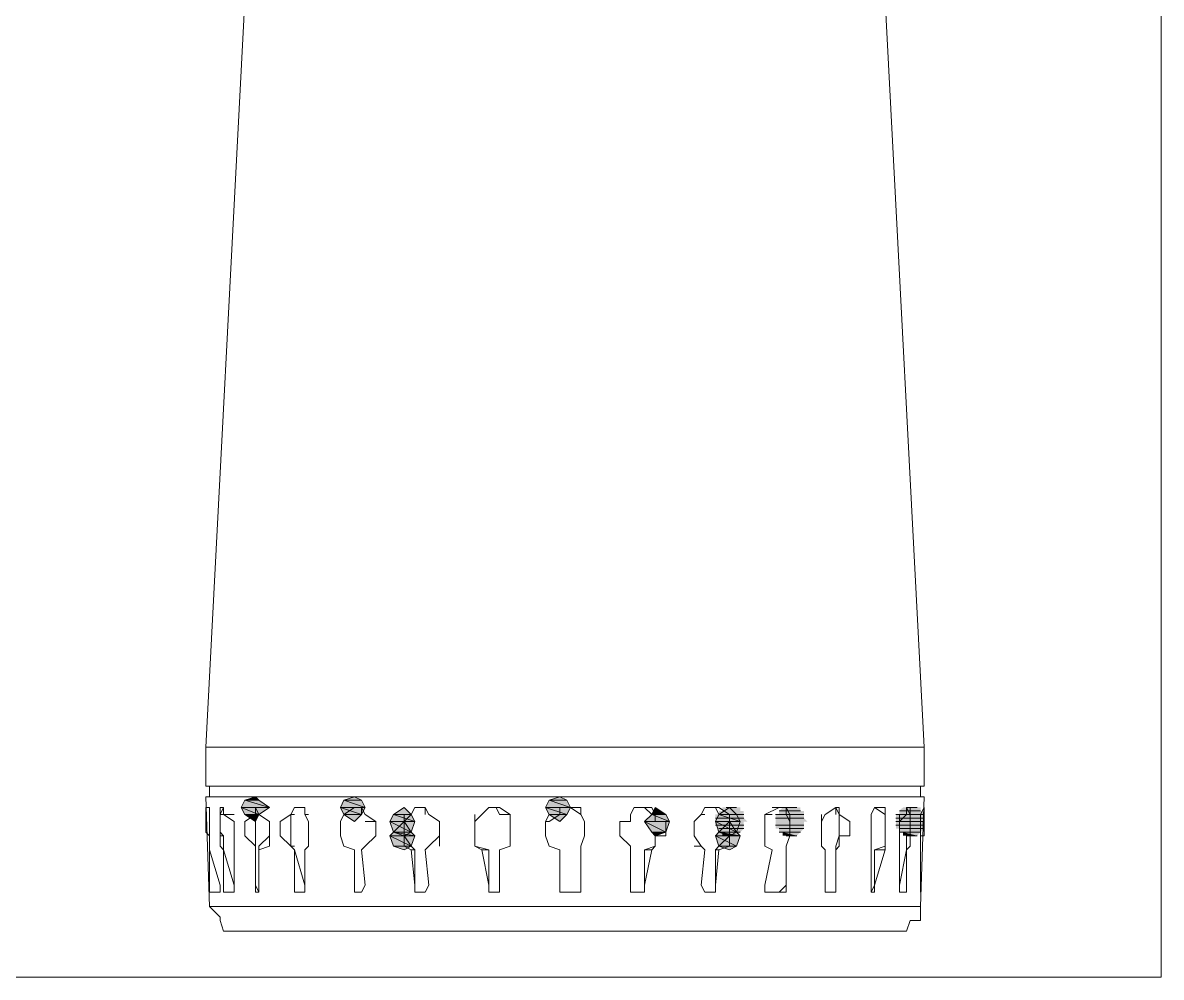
# Model space of a CAD drawing. Header units: millimetres. Extents: x -10178924 to 11692288, y -947381 to 58396.
# Drawn here: x -75453.2 to -75008.2, y -12306.5 to -11933.5 of the extents above; entities that cross this region are included whole.
import ezdxf

# ---------------------------------------------------------------- set-up
doc = ezdxf.new("R2010")
doc.units = ezdxf.units.MM
doc.layers.add('PDF _0', color=7, linetype='Continuous', lineweight=9)

msp = doc.modelspace()

# ---------------------------------------------------------------- linework, layer by layer
at = {"layer": 'PDF _0', "lineweight": 0}
for points in [[(-75857.41, -11523.72), (-75008.21, -11523.72), (-75008.21, -12306.52), (-75857.41, -12306.52)], [(-75381.63, -12231.84), (-75381.63, -12216.63), (-75376.1, -12216.63), (-75370.57, -12216.63), (-75362.27, -12216.63), (-75352.59, -12216.63), (-75341.53, -12216.63), (-75327.69, -12216.63), (-75309.72, -12216.63), (-75295.88, -12216.63), (-75276.52, -12216.63), (-75261.31, -12216.63), (-75240.56, -12216.63), (-75221.2, -12216.63), (-75201.84, -12216.63), (-75186.62, -12216.63), (-75168.64, -12216.63), (-75154.81, -12216.63), (-75140.98, -12216.63), (-75129.92, -12216.63), (-75116.09, -12216.63), (-75110.56, -12216.63), (-75102.26, -12216.63), (-75100.87, -12216.63), (-75100.87, -12231.84)], [(-75366.42, -12237.37), (-75356.74, -12240.14), (-75367.8, -12240.14)], [(-75362.27, -12235.99), (-75360.89, -12237.37), (-75366.42, -12237.37)], [(-75360.89, -12237.37), (-75366.42, -12237.37), (-75356.74, -12240.14)], [(-75327.69, -12237.37), (-75319.4, -12240.14), (-75329.08, -12240.14)], [(-75323.55, -12235.99), (-75320.78, -12237.37), (-75327.69, -12237.37)], [(-75320.78, -12237.37), (-75327.69, -12237.37), (-75319.4, -12240.14)], [(-75247.48, -12237.37), (-75239.18, -12240.14), (-75248.86, -12240.14)], [(-75243.33, -12235.99), (-75240.56, -12237.37), (-75247.48, -12237.37)], [(-75240.56, -12237.37), (-75247.48, -12237.37), (-75239.18, -12240.14)], [(-75381.63, -12242.9), (-75381.63, -12245.67), (-75381.63, -12249.82), (-75380.25, -12251.2), (-75380.25, -12249.82), (-75380.25, -12245.67), (-75380.25, -12249.82), (-75380.25, -12251.2), (-75380.25, -12255.35), (-75380.25, -12256.73), (-75380.25, -12255.35), (-75380.25, -12251.2), (-75380.25, -12245.67), (-75380.25, -12242.9), (-75380.25, -12240.14), (-75381.63, -12240.14)], [(-75367.8, -12240.14), (-75366.42, -12242.9), (-75360.89, -12242.9)], [(-75367.8, -12240.14), (-75356.74, -12240.14), (-75360.89, -12242.9)], [(-75329.08, -12240.14), (-75327.69, -12242.9), (-75320.78, -12242.9)], [(-75329.08, -12240.14), (-75319.4, -12240.14), (-75320.78, -12242.9)], [(-75304.18, -12240.14), (-75301.42, -12242.9), (-75308.33, -12242.9)], [(-75248.86, -12240.14), (-75247.48, -12242.9), (-75240.56, -12242.9)], [(-75248.86, -12240.14), (-75239.18, -12240.14), (-75240.56, -12242.9)], [(-75205.99, -12240.14), (-75201.84, -12242.9), (-75207.37, -12242.9)], [(-75176.94, -12240.14), (-75174.18, -12242.9), (-75181.09, -12242.9)], [(-75153.43, -12242.9), (-75154.81, -12240.14), (-75154.81, -12242.9), (-75153.43, -12245.67)], [(-75100.87, -12251.2), (-75102.26, -12251.2), (-75102.26, -12255.35), (-75102.26, -12256.73), (-75102.26, -12270.57), (-75102.26, -12273.33), (-75102.26, -12270.57), (-75102.26, -12256.73), (-75102.26, -12255.35), (-75102.26, -12251.2), (-75102.26, -12245.67), (-75102.26, -12249.82), (-75102.26, -12251.2), (-75102.26, -12249.82), (-75102.26, -12245.67), (-75102.26, -12242.9), (-75100.87, -12240.14), (-75100.87, -12242.9), (-75100.87, -12245.67)], [(-75376.1, -12245.67), (-75376.1, -12242.9), (-75376.1, -12245.67), (-75376.1, -12249.82)], [(-75366.42, -12242.9), (-75360.89, -12242.9), (-75362.27, -12245.67)], [(-75362.27, -12245.67), (-75362.27, -12249.82), (-75362.27, -12251.2), (-75362.27, -12255.35), (-75366.42, -12251.2), (-75366.42, -12249.82), (-75366.42, -12245.67), (-75362.27, -12242.9)], [(-75348.44, -12245.67), (-75348.44, -12249.82), (-75348.44, -12251.2), (-75348.44, -12255.35), (-75352.59, -12251.2), (-75352.59, -12249.82), (-75352.59, -12245.67), (-75348.44, -12242.9)], [(-75329.08, -12249.82), (-75329.08, -12251.2), (-75327.69, -12255.35), (-75329.08, -12251.2), (-75329.08, -12249.82), (-75329.08, -12245.67)], [(-75327.69, -12242.9), (-75320.78, -12242.9), (-75323.55, -12245.67)], [(-75308.33, -12242.9), (-75300.03, -12245.67), (-75309.72, -12245.67)], [(-75309.72, -12245.67), (-75308.33, -12249.82), (-75301.42, -12249.82)], [(-75309.72, -12245.67), (-75300.03, -12245.67), (-75301.42, -12249.82)], [(-75301.42, -12242.9), (-75308.33, -12242.9), (-75300.03, -12245.67)], [(-75304.18, -12245.67), (-75301.42, -12249.82), (-75308.33, -12249.82)], [(-75304.18, -12249.82), (-75304.18, -12251.2), (-75304.18, -12249.82), (-75304.18, -12245.67)], [(-75276.52, -12249.82), (-75276.52, -12251.2), (-75276.52, -12255.35), (-75276.52, -12251.2), (-75276.52, -12249.82), (-75276.52, -12245.67)], [(-75247.48, -12242.9), (-75240.56, -12242.9), (-75243.33, -12245.67)], [(-75207.37, -12242.9), (-75200.45, -12245.67), (-75210.14, -12245.67)], [(-75210.14, -12245.67), (-75207.37, -12249.82), (-75201.84, -12249.82)], [(-75210.14, -12245.67), (-75200.45, -12245.67), (-75201.84, -12249.82)], [(-75201.84, -12242.9), (-75207.37, -12242.9), (-75200.45, -12245.67)], [(-75181.09, -12242.9), (-75172.79, -12245.67), (-75182.47, -12245.67)], [(-75182.47, -12245.67), (-75181.09, -12249.82), (-75174.18, -12249.82)], [(-75182.47, -12245.67), (-75172.79, -12245.67), (-75174.18, -12249.82)], [(-75174.18, -12242.9), (-75181.09, -12242.9), (-75172.79, -12245.67)], [(-75176.94, -12245.67), (-75174.18, -12249.82), (-75181.09, -12249.82)], [(-75147.9, -12242.9), (-75158.96, -12242.9), (-75147.9, -12242.9)], [(-75154.81, -12256.73), (-75154.81, -12255.35), (-75153.43, -12251.2), (-75153.43, -12245.67), (-75153.43, -12251.2), (-75154.81, -12255.35)], [(-75135.45, -12256.73), (-75134.07, -12255.35), (-75134.07, -12251.2), (-75134.07, -12245.67), (-75134.07, -12242.9), (-75129.92, -12245.67), (-75129.92, -12251.2), (-75134.07, -12251.2), (-75135.45, -12255.35)], [(-75100.87, -12242.9), (-75111.94, -12242.9), (-75100.87, -12242.9)], [(-75107.79, -12256.73), (-75106.41, -12255.35), (-75106.41, -12251.2), (-75106.41, -12245.67), (-75106.41, -12251.2), (-75107.79, -12251.2), (-75107.79, -12255.35)], [(-75308.33, -12249.82), (-75300.03, -12251.2), (-75309.72, -12251.2)], [(-75309.72, -12251.2), (-75308.33, -12255.35), (-75301.42, -12255.35)], [(-75309.72, -12251.2), (-75300.03, -12251.2), (-75301.42, -12255.35)], [(-75308.33, -12249.82), (-75301.42, -12249.82), (-75304.18, -12251.2)], [(-75301.42, -12249.82), (-75308.33, -12249.82), (-75300.03, -12251.2)], [(-75207.37, -12249.82), (-75201.84, -12249.82), (-75205.99, -12251.2)], [(-75181.09, -12249.82), (-75172.79, -12251.2), (-75182.47, -12251.2)], [(-75182.47, -12251.2), (-75181.09, -12255.35), (-75174.18, -12255.35)], [(-75182.47, -12251.2), (-75172.79, -12251.2), (-75174.18, -12255.35)], [(-75174.18, -12249.82), (-75181.09, -12249.82), (-75172.79, -12251.2)], [(-75181.09, -12249.82), (-75174.18, -12249.82), (-75176.94, -12251.2)], [(-75172.79, -12249.82), (-75179.71, -12249.82), (-75172.79, -12249.82)], [(-75174.18, -12251.2), (-75178.32, -12251.2), (-75174.18, -12251.2)], [(-75147.9, -12248.44), (-75157.58, -12248.44), (-75147.9, -12248.44)], [(-75150.66, -12251.2), (-75154.81, -12251.2), (-75150.66, -12251.2)], [(-75100.87, -12248.44), (-75110.56, -12248.44), (-75100.87, -12248.44)], [(-75103.64, -12251.2), (-75107.79, -12251.2), (-75103.64, -12251.2)], [(-75362.27, -12256.73), (-75362.27, -12255.35), (-75362.27, -12256.73), (-75362.27, -12270.57)], [(-75323.55, -12256.73), (-75323.55, -12270.57), (-75323.55, -12273.33), (-75323.55, -12270.57), (-75323.55, -12256.73), (-75327.69, -12255.35)], [(-75308.33, -12255.35), (-75301.42, -12255.35), (-75304.18, -12256.73)], [(-75181.09, -12255.35), (-75174.18, -12255.35), (-75176.94, -12256.73)], [(-75376.1, -12273.33), (-75376.1, -12270.57), (-75380.25, -12256.73), (-75380.25, -12270.57), (-75380.25, -12273.33)], [(-75157.58, -12273.33), (-75154.81, -12270.57), (-75154.81, -12256.73), (-75154.81, -12270.57), (-75154.81, -12273.33)], [(-75135.45, -12270.57), (-75135.45, -12273.33), (-75135.45, -12270.57), (-75135.45, -12256.73)], [(-75120.24, -12256.73), (-75116.09, -12256.73), (-75120.24, -12270.57)]]:
    msp.add_lwpolyline(points, close=True, dxfattribs=at)
for points in [[(-75100.87, -12216.63), (-75116.09, -11924.8), (-75116.09, -11922.04), (-75116.09, -11919.27), (-75120.24, -11919.27), (-75362.27, -11919.27), (-75366.42, -11922.04), (-75366.42, -11924.8), (-75381.63, -12216.63)], [(-75380.25, -12235.99), (-75380.25, -12231.84)], [(-75102.26, -12231.84), (-75102.26, -12235.99)], [(-75380.25, -12278.86), (-75381.63, -12235.99), (-75380.25, -12235.99), (-75376.1, -12235.99), (-75370.57, -12235.99), (-75362.27, -12235.99), (-75356.74, -12235.99), (-75347.06, -12235.99), (-75334.61, -12235.99), (-75323.55, -12235.99), (-75309.72, -12235.99), (-75300.03, -12235.99), (-75282.05, -12235.99), (-75270.99, -12235.99), (-75257.16, -12235.99), (-75240.56, -12235.99), (-75223.97, -12235.99), (-75210.14, -12235.99), (-75196.3, -12235.99), (-75182.47, -12235.99), (-75168.64, -12235.99), (-75154.81, -12235.99), (-75146.51, -12235.99), (-75135.45, -12235.99), (-75125.77, -12235.99), (-75116.09, -12235.99), (-75110.56, -12235.99), (-75106.41, -12235.99), (-75102.26, -12235.99), (-75100.87, -12235.99), (-75102.26, -12278.86), (-75102.26, -12283.01), (-75102.26, -12284.4), (-75106.41, -12284.4), (-75107.79, -12288.55), (-75110.56, -12288.55), (-75113.32, -12288.55), (-75120.24, -12288.55), (-75125.77, -12288.55), (-75134.07, -12288.55), (-75135.45, -12288.55), (-75143.75, -12288.55), (-75146.51, -12288.55), (-75153.43, -12288.55), (-75157.58, -12288.55), (-75163.11, -12288.55), (-75168.64, -12288.55), (-75174.18, -12288.55), (-75181.09, -12288.55), (-75186.62, -12288.55), (-75190.77, -12288.55), (-75196.3, -12288.55), (-75201.84, -12288.55), (-75210.14, -12288.55), (-75215.67, -12288.55), (-75221.2, -12288.55), (-75228.11, -12288.55), (-75233.65, -12288.55), (-75239.18, -12288.55), (-75243.33, -12288.55), (-75248.86, -12288.55), (-75257.16, -12288.55), (-75262.69, -12288.55), (-75268.22, -12288.55), (-75273.76, -12288.55), (-75280.67, -12288.55), (-75286.2, -12288.55), (-75290.35, -12288.55), (-75295.88, -12288.55), (-75304.18, -12288.55), (-75309.72, -12288.55), (-75315.25, -12288.55), (-75320.78, -12288.55), (-75327.69, -12288.55), (-75333.23, -12288.55), (-75337.38, -12288.55), (-75342.91, -12288.55), (-75348.44, -12288.55), (-75356.74, -12288.55), (-75362.27, -12288.55), (-75367.8, -12288.55), (-75374.72, -12288.55), (-75376.1, -12284.4), (-75376.1, -12283.01), (-75380.25, -12278.86), (-75376.1, -12278.86), (-75370.57, -12278.86), (-75366.42, -12278.86), (-75360.89, -12278.86), (-75352.59, -12278.86), (-75342.91, -12278.86), (-75333.23, -12278.86), (-75323.55, -12278.86), (-75309.72, -12278.86), (-75295.88, -12278.86), (-75282.05, -12278.86), (-75270.99, -12278.86), (-75257.16, -12278.86), (-75240.56, -12278.86), (-75228.11, -12278.86), (-75210.14, -12278.86), (-75196.3, -12278.86), (-75182.47, -12278.86), (-75172.79, -12278.86), (-75157.58, -12278.86), (-75149.28, -12278.86), (-75139.6, -12278.86), (-75129.92, -12278.86), (-75121.62, -12278.86), (-75116.09, -12278.86), (-75110.56, -12278.86), (-75106.41, -12278.86), (-75102.26, -12278.86)], [(-75100.87, -12235.99), (-75381.63, -12235.99)], [(-75376.1, -12249.82), (-75376.1, -12251.2), (-75374.72, -12251.2), (-75376.1, -12249.82), (-75376.1, -12251.2), (-75376.1, -12255.35), (-75374.72, -12256.73), (-75374.72, -12270.57), (-75374.72, -12273.33), (-75370.57, -12273.33), (-75370.57, -12270.57), (-75370.57, -12273.33), (-75370.57, -12270.57), (-75370.57, -12256.73), (-75370.57, -12255.35), (-75370.57, -12251.2), (-75370.57, -12245.67), (-75374.72, -12242.9), (-75374.72, -12240.14), (-75376.1, -12242.9), (-75376.1, -12240.14), (-75374.72, -12240.14), (-75374.72, -12242.9), (-75370.57, -12242.9)], [(-75360.89, -12270.57), (-75360.89, -12273.33), (-75362.27, -12270.57), (-75362.27, -12273.33), (-75360.89, -12273.33), (-75360.89, -12270.57), (-75360.89, -12256.73), (-75360.89, -12255.35), (-75356.74, -12251.2), (-75356.74, -12245.67), (-75360.89, -12242.9), (-75362.27, -12240.14), (-75362.27, -12242.9), (-75362.27, -12240.14), (-75360.89, -12242.9)], [(-75342.91, -12270.57), (-75347.06, -12256.73), (-75348.44, -12255.35), (-75347.06, -12256.73), (-75347.06, -12270.57), (-75347.06, -12273.33), (-75342.91, -12273.33), (-75342.91, -12270.57), (-75342.91, -12273.33), (-75342.91, -12270.57), (-75342.91, -12256.73), (-75341.53, -12255.35), (-75341.53, -12251.2), (-75341.53, -12245.67), (-75342.91, -12242.9), (-75342.91, -12240.14), (-75347.06, -12240.14), (-75342.91, -12240.14), (-75342.91, -12242.9), (-75341.53, -12242.9)], [(-75348.44, -12242.9), (-75347.06, -12240.14), (-75348.44, -12242.9)], [(-75327.69, -12242.9), (-75323.55, -12240.14), (-75327.69, -12242.9)], [(-75320.78, -12273.33), (-75323.55, -12273.33), (-75320.78, -12273.33), (-75319.4, -12270.57), (-75320.78, -12256.73), (-75319.4, -12255.35), (-75315.25, -12251.2), (-75315.25, -12245.67), (-75319.4, -12242.9), (-75320.78, -12240.14), (-75323.55, -12240.14)], [(-75320.78, -12242.9), (-75320.78, -12240.14)], [(-75301.42, -12242.9), (-75300.03, -12240.14), (-75301.42, -12242.9)], [(-75295.88, -12273.33), (-75300.03, -12273.33), (-75295.88, -12273.33), (-75294.5, -12270.57), (-75295.88, -12256.73), (-75294.5, -12255.35), (-75290.35, -12251.2), (-75290.35, -12245.67), (-75294.5, -12242.9), (-75295.88, -12240.14), (-75300.03, -12240.14), (-75295.88, -12240.14), (-75295.88, -12242.9)], [(-75273.76, -12242.9), (-75270.99, -12240.14), (-75273.76, -12242.9)], [(-75270.99, -12273.33), (-75268.22, -12273.33), (-75266.84, -12273.33), (-75266.84, -12270.57), (-75266.84, -12256.73), (-75262.69, -12255.35), (-75262.69, -12251.2), (-75262.69, -12245.67), (-75262.69, -12242.9), (-75266.84, -12240.14), (-75270.99, -12240.14), (-75268.22, -12240.14), (-75266.84, -12242.9), (-75262.69, -12242.9)], [(-75235.03, -12256.73), (-75235.03, -12270.57), (-75235.03, -12273.33), (-75239.18, -12273.33), (-75240.56, -12273.33), (-75243.33, -12273.33), (-75243.33, -12270.57), (-75243.33, -12256.73), (-75247.48, -12255.35), (-75248.86, -12251.2), (-75248.86, -12249.82), (-75248.86, -12245.67), (-75247.48, -12245.67), (-75243.33, -12242.9), (-75243.33, -12240.14), (-75240.56, -12240.14), (-75235.03, -12240.14), (-75235.03, -12242.9), (-75233.65, -12245.67), (-75233.65, -12251.2), (-75235.03, -12255.35), (-75235.03, -12256.73), (-75235.03, -12255.35), (-75233.65, -12251.2)], [(-75235.03, -12242.9), (-75239.18, -12240.14), (-75240.56, -12240.14)], [(-75210.14, -12273.33), (-75210.14, -12270.57), (-75207.37, -12256.73), (-75210.14, -12256.73), (-75210.14, -12270.57), (-75210.14, -12273.33), (-75214.28, -12273.33), (-75215.67, -12273.33), (-75215.67, -12270.57), (-75215.67, -12256.73), (-75215.67, -12255.35), (-75219.82, -12251.2), (-75219.82, -12249.82), (-75219.82, -12245.67), (-75215.67, -12245.67), (-75215.67, -12242.9), (-75214.28, -12240.14), (-75210.14, -12240.14), (-75207.37, -12240.14), (-75205.99, -12242.9), (-75207.37, -12240.14), (-75210.14, -12240.14), (-75207.37, -12242.9), (-75205.99, -12242.9), (-75205.99, -12245.67), (-75205.99, -12242.9)], [(-75182.47, -12270.57), (-75182.47, -12273.33), (-75182.47, -12270.57), (-75181.09, -12256.73), (-75182.47, -12256.73), (-75182.47, -12270.57), (-75182.47, -12273.33), (-75186.62, -12273.33), (-75188.01, -12270.57), (-75186.62, -12256.73), (-75188.01, -12255.35), (-75190.77, -12251.2), (-75190.77, -12249.82), (-75190.77, -12245.67), (-75188.01, -12242.9), (-75186.62, -12240.14), (-75182.47, -12240.14), (-75181.09, -12240.14), (-75182.47, -12240.14)], [(-75176.94, -12242.9), (-75181.09, -12242.9), (-75182.47, -12240.14), (-75186.62, -12240.14)], [(-75181.09, -12240.14), (-75176.94, -12242.9), (-75181.09, -12240.14)], [(-75174.18, -12240.14), (-75178.32, -12240.14), (-75174.18, -12240.14)], [(-75160.35, -12273.33), (-75157.58, -12273.33), (-75160.35, -12273.33), (-75163.11, -12273.33), (-75163.11, -12270.57), (-75160.35, -12256.73), (-75163.11, -12255.35), (-75163.11, -12251.2), (-75163.11, -12249.82), (-75163.11, -12245.67), (-75163.11, -12242.9), (-75157.58, -12240.14), (-75154.81, -12240.14), (-75157.58, -12240.14)], [(-75154.81, -12242.9), (-75154.81, -12240.14), (-75157.58, -12240.14), (-75160.35, -12240.14)], [(-75149.28, -12241.52), (-75157.58, -12241.52), (-75149.28, -12241.52)], [(-75150.66, -12240.14), (-75154.81, -12240.14), (-75150.66, -12240.14)], [(-75135.45, -12273.33), (-75139.6, -12273.33), (-75135.45, -12273.33), (-75139.6, -12273.33), (-75139.6, -12270.57), (-75139.6, -12256.73), (-75140.98, -12255.35), (-75140.98, -12251.2), (-75140.98, -12249.82), (-75140.98, -12245.67), (-75139.6, -12242.9), (-75135.45, -12240.14), (-75134.07, -12242.9), (-75134.07, -12240.14), (-75135.45, -12240.14), (-75135.45, -12242.9)], [(-75116.09, -12242.9), (-75120.24, -12240.14), (-75116.09, -12240.14), (-75120.24, -12240.14), (-75121.62, -12242.9), (-75121.62, -12245.67), (-75121.62, -12249.82), (-75121.62, -12251.2), (-75121.62, -12255.35), (-75121.62, -12256.73), (-75121.62, -12270.57), (-75121.62, -12273.33), (-75120.24, -12270.57), (-75120.24, -12273.33), (-75121.62, -12273.33)], [(-75116.09, -12256.73), (-75116.09, -12255.35), (-75116.09, -12251.2), (-75116.09, -12245.67), (-75116.09, -12242.9), (-75116.09, -12240.14), (-75116.09, -12242.9), (-75116.09, -12245.67), (-75116.09, -12251.2), (-75116.09, -12255.35), (-75120.24, -12256.73), (-75116.09, -12255.35), (-75116.09, -12251.2)], [(-75107.79, -12242.9), (-75107.79, -12240.14), (-75106.41, -12242.9), (-75106.41, -12240.14), (-75107.79, -12240.14), (-75107.79, -12242.9), (-75110.56, -12245.67), (-75110.56, -12249.82), (-75110.56, -12251.2)], [(-75102.26, -12241.52), (-75110.56, -12241.52), (-75102.26, -12241.52)], [(-75103.64, -12240.14), (-75107.79, -12240.14), (-75103.64, -12240.14)], [(-75374.72, -12242.9), (-75376.1, -12242.9), (-75376.1, -12245.67)], [(-75370.57, -12249.82), (-75370.57, -12245.67)], [(-75362.27, -12242.9), (-75362.27, -12245.67)], [(-75356.74, -12249.82), (-75356.74, -12245.67)], [(-75347.06, -12242.9), (-75348.44, -12242.9), (-75348.44, -12245.67)], [(-75341.53, -12249.82), (-75341.53, -12245.67)], [(-75329.08, -12245.67), (-75327.69, -12242.9), (-75329.08, -12245.67)], [(-75327.69, -12242.9), (-75329.08, -12245.67)], [(-75315.25, -12249.82), (-75315.25, -12245.67), (-75319.4, -12245.67)], [(-75304.18, -12245.67), (-75301.42, -12242.9), (-75304.18, -12245.67)], [(-75304.18, -12242.9), (-75304.18, -12245.67)], [(-75290.35, -12249.82), (-75290.35, -12245.67)], [(-75276.52, -12245.67), (-75273.76, -12242.9), (-75276.52, -12245.67)], [(-75276.52, -12242.9), (-75276.52, -12245.67)], [(-75262.69, -12249.82), (-75262.69, -12245.67)], [(-75243.33, -12242.9), (-75247.48, -12242.9), (-75248.86, -12245.67)], [(-75233.65, -12249.82), (-75233.65, -12245.67)], [(-75215.67, -12242.9), (-75215.67, -12245.67)], [(-75207.37, -12256.73), (-75205.99, -12255.35), (-75205.99, -12251.2), (-75201.84, -12251.2), (-75201.84, -12245.67), (-75201.84, -12251.2), (-75205.99, -12251.2), (-75205.99, -12255.35), (-75210.14, -12256.73), (-75205.99, -12255.35), (-75205.99, -12251.2), (-75201.84, -12251.2)], [(-75205.99, -12245.67), (-75201.84, -12245.67), (-75205.99, -12245.67)], [(-75201.84, -12249.82), (-75201.84, -12245.67)], [(-75186.62, -12242.9), (-75188.01, -12242.9), (-75190.77, -12245.67)], [(-75171.41, -12244.29), (-75182.47, -12244.29), (-75171.41, -12244.29)], [(-75171.41, -12244.29), (-75182.47, -12244.29), (-75171.41, -12244.29)], [(-75181.09, -12255.35), (-75182.47, -12256.73), (-75181.09, -12255.35), (-75176.94, -12251.2), (-75176.94, -12245.67), (-75176.94, -12251.2), (-75176.94, -12255.35), (-75181.09, -12256.73)], [(-75171.41, -12242.9), (-75181.09, -12242.9), (-75171.41, -12242.9)], [(-75171.41, -12242.9), (-75181.09, -12242.9), (-75171.41, -12242.9)], [(-75176.94, -12242.9), (-75176.94, -12245.67), (-75176.94, -12242.9)], [(-75176.94, -12249.82), (-75176.94, -12245.67)], [(-75160.35, -12242.9), (-75163.11, -12242.9), (-75163.11, -12245.67)], [(-75147.9, -12244.29), (-75158.96, -12244.29), (-75147.9, -12244.29)], [(-75147.9, -12244.29), (-75158.96, -12244.29), (-75147.9, -12244.29)], [(-75153.43, -12249.82), (-75153.43, -12245.67)], [(-75140.98, -12242.9), (-75140.98, -12245.67)], [(-75134.07, -12245.67), (-75134.07, -12249.82)], [(-75121.62, -12242.9), (-75121.62, -12245.67)], [(-75116.09, -12245.67), (-75116.09, -12249.82)], [(-75100.87, -12244.29), (-75111.94, -12244.29), (-75100.87, -12244.29)], [(-75100.87, -12244.29), (-75111.94, -12244.29), (-75100.87, -12244.29)], [(-75100.87, -12245.67), (-75111.94, -12245.67), (-75100.87, -12245.67)], [(-75110.56, -12242.9), (-75110.56, -12245.67)], [(-75106.41, -12242.9), (-75106.41, -12245.67), (-75106.41, -12242.9)], [(-75106.41, -12245.67), (-75106.41, -12249.82)], [(-75370.57, -12270.57), (-75374.72, -12256.73), (-75374.72, -12255.35), (-75374.72, -12251.2)], [(-75370.57, -12251.2), (-75370.57, -12255.35), (-75370.57, -12256.73)], [(-75362.27, -12251.2), (-75362.27, -12249.82)], [(-75356.74, -12251.2), (-75356.74, -12255.35), (-75360.89, -12256.73)], [(-75348.44, -12251.2), (-75348.44, -12249.82)], [(-75341.53, -12251.2), (-75341.53, -12255.35), (-75342.91, -12256.73)], [(-75329.08, -12251.2), (-75329.08, -12249.82)], [(-75315.25, -12251.2), (-75319.4, -12255.35), (-75320.78, -12256.73)], [(-75304.18, -12251.2), (-75304.18, -12249.82)], [(-75301.42, -12256.73), (-75304.18, -12255.35), (-75304.18, -12251.2), (-75301.42, -12255.35), (-75300.03, -12256.73), (-75301.42, -12256.73), (-75300.03, -12270.57), (-75300.03, -12273.33), (-75300.03, -12270.57), (-75300.03, -12256.73)], [(-75290.35, -12251.2), (-75290.35, -12255.35)], [(-75276.52, -12251.2), (-75276.52, -12249.82)], [(-75262.69, -12251.2), (-75262.69, -12255.35), (-75266.84, -12256.73)], [(-75248.86, -12249.82), (-75248.86, -12251.2)], [(-75219.82, -12249.82), (-75219.82, -12251.2)], [(-75190.77, -12249.82), (-75190.77, -12251.2)], [(-75171.41, -12247.05), (-75182.47, -12247.05), (-75171.41, -12247.05)], [(-75171.41, -12247.05), (-75182.47, -12247.05), (-75171.41, -12247.05)], [(-75171.41, -12248.44), (-75181.09, -12248.44), (-75171.41, -12248.44)], [(-75171.41, -12248.44), (-75181.09, -12248.44), (-75171.41, -12248.44)], [(-75163.11, -12249.82), (-75163.11, -12251.2)], [(-75147.9, -12247.05), (-75158.96, -12247.05), (-75147.9, -12247.05)], [(-75147.9, -12247.05), (-75158.96, -12247.05), (-75147.9, -12247.05)], [(-75149.28, -12249.82), (-75157.58, -12249.82), (-75149.28, -12249.82)], [(-75149.28, -12249.82), (-75157.58, -12249.82), (-75149.28, -12249.82)], [(-75140.98, -12249.82), (-75140.98, -12251.2)], [(-75134.07, -12251.2), (-75134.07, -12255.35)], [(-75121.62, -12249.82), (-75121.62, -12251.2)], [(-75100.87, -12247.05), (-75111.94, -12247.05), (-75100.87, -12247.05)], [(-75100.87, -12247.05), (-75111.94, -12247.05), (-75100.87, -12247.05)], [(-75110.56, -12270.57), (-75107.79, -12256.73), (-75107.79, -12270.57), (-75107.79, -12273.33), (-75110.56, -12273.33), (-75110.56, -12270.57), (-75110.56, -12256.73), (-75110.56, -12255.35), (-75110.56, -12251.2), (-75110.56, -12249.82)], [(-75102.26, -12249.82), (-75110.56, -12249.82), (-75102.26, -12249.82)], [(-75102.26, -12249.82), (-75110.56, -12249.82), (-75102.26, -12249.82)], [(-75107.79, -12251.2), (-75107.79, -12255.35), (-75107.79, -12256.73)], [(-75347.06, -12255.35), (-75348.44, -12255.35)], [(-75301.42, -12255.35), (-75304.18, -12255.35)], [(-75294.5, -12255.35), (-75295.88, -12256.73)], [(-75273.76, -12256.73), (-75276.52, -12255.35), (-75270.99, -12256.73), (-75273.76, -12256.73), (-75270.99, -12270.57), (-75270.99, -12273.33), (-75270.99, -12270.57), (-75270.99, -12256.73), (-75270.99, -12270.57)], [(-75188.01, -12255.35), (-75190.77, -12255.35)], [(-75135.45, -12255.35), (-75135.45, -12256.73)], [(-75214.28, -12273.33), (-75215.67, -12273.33), (-75215.67, -12270.57)], [(-75110.56, -12273.33), (-75110.56, -12270.57), (-75110.56, -12273.33)]]:
    msp.add_lwpolyline(points, dxfattribs=at)
at = {"layer": 'PDF _0', "transparency": 33554559}
for points in [[(-75366.42, -12237.37), (-75356.74, -12240.14), (-75367.8, -12240.14)], [(-75362.27, -12235.99), (-75360.89, -12237.37), (-75366.42, -12237.37)], [(-75360.89, -12237.37), (-75366.42, -12237.37), (-75356.74, -12240.14)], [(-75327.69, -12237.37), (-75319.4, -12240.14), (-75329.08, -12240.14)], [(-75323.55, -12235.99), (-75320.78, -12237.37), (-75327.69, -12237.37)], [(-75320.78, -12237.37), (-75327.69, -12237.37), (-75319.4, -12240.14)], [(-75247.48, -12237.37), (-75239.18, -12240.14), (-75248.86, -12240.14)], [(-75243.33, -12235.99), (-75240.56, -12237.37), (-75247.48, -12237.37)], [(-75240.56, -12237.37), (-75247.48, -12237.37), (-75239.18, -12240.14)], [(-75367.8, -12240.14), (-75360.89, -12242.9), (-75366.42, -12242.9)], [(-75367.8, -12240.14), (-75356.74, -12240.14), (-75360.89, -12242.9)], [(-75329.08, -12240.14), (-75320.78, -12242.9), (-75327.69, -12242.9)], [(-75329.08, -12240.14), (-75319.4, -12240.14), (-75320.78, -12242.9)], [(-75304.18, -12240.14), (-75301.42, -12242.9), (-75308.33, -12242.9)], [(-75248.86, -12240.14), (-75240.56, -12242.9), (-75247.48, -12242.9)], [(-75248.86, -12240.14), (-75239.18, -12240.14), (-75240.56, -12242.9)], [(-75205.99, -12240.14), (-75201.84, -12242.9), (-75207.37, -12242.9)], [(-75176.94, -12240.14), (-75174.18, -12242.9), (-75181.09, -12242.9)], [(-75172.79, -12241.52), (-75179.71, -12241.52), (-75181.09, -12241.52)], [(-75171.41, -12241.52), (-75171.41, -12241.52), (-75181.09, -12241.52)], [(-75171.41, -12241.52), (-75181.09, -12241.52), (-75172.79, -12241.52)], [(-75171.41, -12241.52), (-75181.09, -12241.52), (-75171.41, -12242.9)], [(-75181.09, -12241.52), (-75171.41, -12242.9), (-75181.09, -12242.9)], [(-75179.71, -12240.14), (-75174.18, -12240.14), (-75178.32, -12240.14)], [(-75172.79, -12240.14), (-75172.79, -12240.14), (-75179.71, -12240.14)], [(-75172.79, -12240.14), (-75179.71, -12240.14), (-75174.18, -12240.14)], [(-75172.79, -12240.14), (-75179.71, -12240.14), (-75172.79, -12241.52)], [(-75179.71, -12240.14), (-75172.79, -12241.52), (-75179.71, -12241.52)], [(-75179.71, -12241.52), (-75172.79, -12241.52), (-75172.79, -12241.52)], [(-75175.56, -12240.14), (-75176.94, -12240.14), (-75178.32, -12240.14)], [(-75178.32, -12240.14), (-75174.18, -12240.14), (-75174.18, -12240.14)], [(-75174.18, -12240.14), (-75174.18, -12240.14), (-75178.32, -12240.14)], [(-75174.18, -12240.14), (-75178.32, -12240.14), (-75175.56, -12240.14)], [(-75178.32, -12240.14), (-75174.18, -12240.14), (-75174.18, -12240.14)], [(-75176.94, -12240.14), (-75175.56, -12240.14), (-75175.56, -12240.14)], [(-75175.56, -12240.14), (-75175.56, -12240.14), (-75176.94, -12240.14)], [(-75156.2, -12240.14), (-75149.28, -12241.52), (-75157.58, -12241.52)], [(-75157.58, -12241.52), (-75149.28, -12241.52), (-75149.28, -12241.52)], [(-75147.9, -12241.52), (-75147.9, -12241.52), (-75157.58, -12241.52)], [(-75147.9, -12241.52), (-75157.58, -12241.52), (-75149.28, -12241.52)], [(-75147.9, -12241.52), (-75157.58, -12241.52), (-75147.9, -12242.9)], [(-75157.58, -12241.52), (-75147.9, -12242.9), (-75157.58, -12242.9)], [(-75156.2, -12240.14), (-75150.66, -12240.14), (-75154.81, -12240.14)], [(-75149.28, -12240.14), (-75149.28, -12240.14), (-75156.2, -12240.14)], [(-75149.28, -12240.14), (-75156.2, -12240.14), (-75150.66, -12240.14)], [(-75149.28, -12240.14), (-75156.2, -12240.14), (-75149.28, -12241.52)], [(-75152.05, -12240.14), (-75153.43, -12240.14), (-75154.81, -12240.14)], [(-75154.81, -12240.14), (-75150.66, -12240.14), (-75150.66, -12240.14)], [(-75150.66, -12240.14), (-75150.66, -12240.14), (-75154.81, -12240.14)], [(-75150.66, -12240.14), (-75154.81, -12240.14), (-75152.05, -12240.14)], [(-75154.81, -12240.14), (-75150.66, -12240.14), (-75150.66, -12240.14)], [(-75153.43, -12240.14), (-75152.05, -12240.14), (-75152.05, -12240.14)], [(-75152.05, -12240.14), (-75152.05, -12240.14), (-75153.43, -12240.14)], [(-75109.17, -12240.14), (-75102.26, -12241.52), (-75110.56, -12241.52)], [(-75110.56, -12241.52), (-75102.26, -12241.52), (-75102.26, -12241.52)], [(-75100.87, -12241.52), (-75100.87, -12241.52), (-75110.56, -12241.52)], [(-75100.87, -12241.52), (-75110.56, -12241.52), (-75102.26, -12241.52)], [(-75100.87, -12241.52), (-75110.56, -12241.52), (-75100.87, -12242.9)], [(-75110.56, -12241.52), (-75100.87, -12242.9), (-75110.56, -12242.9)], [(-75109.17, -12240.14), (-75103.64, -12240.14), (-75107.79, -12240.14)], [(-75102.26, -12240.14), (-75102.26, -12240.14), (-75109.17, -12240.14)], [(-75102.26, -12240.14), (-75109.17, -12240.14), (-75103.64, -12240.14)], [(-75102.26, -12240.14), (-75109.17, -12240.14), (-75102.26, -12241.52)], [(-75105.02, -12240.14), (-75106.41, -12240.14), (-75107.79, -12240.14)], [(-75107.79, -12240.14), (-75103.64, -12240.14), (-75103.64, -12240.14)], [(-75103.64, -12240.14), (-75103.64, -12240.14), (-75107.79, -12240.14)], [(-75103.64, -12240.14), (-75107.79, -12240.14), (-75105.02, -12240.14)], [(-75107.79, -12240.14), (-75103.64, -12240.14), (-75103.64, -12240.14)], [(-75106.41, -12240.14), (-75105.02, -12240.14), (-75105.02, -12240.14)], [(-75105.02, -12240.14), (-75105.02, -12240.14), (-75106.41, -12240.14)], [(-75360.89, -12242.9), (-75366.42, -12242.9), (-75362.27, -12245.67)], [(-75320.78, -12242.9), (-75327.69, -12242.9), (-75323.55, -12245.67)], [(-75308.33, -12242.9), (-75300.03, -12245.67), (-75309.72, -12245.67)], [(-75309.72, -12245.67), (-75301.42, -12249.82), (-75308.33, -12249.82)], [(-75309.72, -12245.67), (-75300.03, -12245.67), (-75301.42, -12249.82)], [(-75301.42, -12242.9), (-75308.33, -12242.9), (-75300.03, -12245.67)], [(-75304.18, -12245.67), (-75301.42, -12249.82), (-75308.33, -12249.82)], [(-75240.56, -12242.9), (-75247.48, -12242.9), (-75243.33, -12245.67)], [(-75207.37, -12242.9), (-75200.45, -12245.67), (-75210.14, -12245.67)], [(-75210.14, -12245.67), (-75201.84, -12249.82), (-75207.37, -12249.82)], [(-75210.14, -12245.67), (-75200.45, -12245.67), (-75201.84, -12249.82)], [(-75201.84, -12242.9), (-75207.37, -12242.9), (-75200.45, -12245.67)], [(-75181.09, -12242.9), (-75172.79, -12245.67), (-75182.47, -12245.67)], [(-75181.09, -12242.9), (-75171.41, -12242.9), (-75182.47, -12242.9)], [(-75171.41, -12242.9), (-75182.47, -12242.9), (-75171.41, -12244.29)], [(-75182.47, -12242.9), (-75171.41, -12244.29), (-75182.47, -12244.29)], [(-75182.47, -12244.29), (-75171.41, -12244.29), (-75171.41, -12244.29)], [(-75171.41, -12244.29), (-75171.41, -12244.29), (-75182.47, -12244.29)], [(-75171.41, -12244.29), (-75182.47, -12244.29), (-75170.03, -12245.67)], [(-75182.47, -12244.29), (-75170.03, -12245.67), (-75182.47, -12245.67)], [(-75182.47, -12245.67), (-75174.18, -12249.82), (-75181.09, -12249.82)], [(-75182.47, -12245.67), (-75172.79, -12245.67), (-75174.18, -12249.82)], [(-75171.41, -12245.67), (-75171.41, -12245.67), (-75182.47, -12245.67)], [(-75171.41, -12245.67), (-75182.47, -12245.67), (-75170.03, -12245.67)], [(-75171.41, -12245.67), (-75182.47, -12245.67), (-75171.41, -12247.05)], [(-75182.47, -12245.67), (-75171.41, -12247.05), (-75182.47, -12247.05)], [(-75174.18, -12242.9), (-75181.09, -12242.9), (-75172.79, -12245.67)], [(-75181.09, -12242.9), (-75171.41, -12242.9), (-75171.41, -12242.9)], [(-75176.94, -12245.67), (-75174.18, -12249.82), (-75181.09, -12249.82)], [(-75147.9, -12242.9), (-75157.58, -12242.9), (-75158.96, -12242.9)], [(-75147.9, -12242.9), (-75147.9, -12242.9), (-75158.96, -12242.9)], [(-75147.9, -12242.9), (-75158.96, -12242.9), (-75147.9, -12244.29)], [(-75158.96, -12242.9), (-75147.9, -12244.29), (-75158.96, -12244.29)], [(-75158.96, -12244.29), (-75147.9, -12244.29), (-75147.9, -12244.29)], [(-75147.9, -12244.29), (-75147.9, -12244.29), (-75158.96, -12244.29)], [(-75147.9, -12244.29), (-75158.96, -12244.29), (-75146.51, -12245.67)], [(-75158.96, -12244.29), (-75146.51, -12245.67), (-75158.96, -12245.67)], [(-75147.9, -12245.67), (-75147.9, -12245.67), (-75158.96, -12245.67)], [(-75147.9, -12245.67), (-75158.96, -12245.67), (-75146.51, -12245.67)], [(-75147.9, -12245.67), (-75158.96, -12245.67), (-75147.9, -12247.05)], [(-75158.96, -12245.67), (-75147.9, -12247.05), (-75158.96, -12247.05)], [(-75157.58, -12242.9), (-75147.9, -12242.9), (-75147.9, -12242.9)], [(-75100.87, -12242.9), (-75110.56, -12242.9), (-75111.94, -12242.9)], [(-75100.87, -12242.9), (-75100.87, -12242.9), (-75111.94, -12242.9)], [(-75100.87, -12242.9), (-75111.94, -12242.9), (-75100.87, -12244.29)], [(-75111.94, -12242.9), (-75100.87, -12244.29), (-75111.94, -12244.29)], [(-75111.94, -12244.29), (-75100.87, -12244.29), (-75100.87, -12244.29)], [(-75100.87, -12244.29), (-75100.87, -12244.29), (-75111.94, -12244.29)], [(-75100.87, -12244.29), (-75111.94, -12244.29), (-75100.87, -12245.67)], [(-75111.94, -12244.29), (-75100.87, -12245.67), (-75111.94, -12245.67)], [(-75111.94, -12245.67), (-75100.87, -12245.67), (-75100.87, -12245.67)], [(-75100.87, -12245.67), (-75111.94, -12245.67), (-75100.87, -12247.05)], [(-75111.94, -12245.67), (-75100.87, -12247.05), (-75111.94, -12247.05)], [(-75110.56, -12242.9), (-75100.87, -12242.9), (-75100.87, -12242.9)], [(-75308.33, -12249.82), (-75300.03, -12251.2), (-75309.72, -12251.2)], [(-75309.72, -12251.2), (-75301.42, -12255.35), (-75308.33, -12255.35)], [(-75309.72, -12251.2), (-75300.03, -12251.2), (-75301.42, -12255.35)], [(-75301.42, -12249.82), (-75308.33, -12249.82), (-75304.18, -12251.2)], [(-75301.42, -12249.82), (-75308.33, -12249.82), (-75300.03, -12251.2)], [(-75201.84, -12249.82), (-75207.37, -12249.82), (-75205.99, -12251.2)], [(-75182.47, -12247.05), (-75171.41, -12247.05), (-75171.41, -12247.05)], [(-75171.41, -12247.05), (-75171.41, -12247.05), (-75182.47, -12247.05)], [(-75171.41, -12247.05), (-75182.47, -12247.05), (-75171.41, -12248.44)], [(-75182.47, -12247.05), (-75171.41, -12248.44), (-75181.09, -12248.44)], [(-75181.09, -12249.82), (-75172.79, -12251.2), (-75182.47, -12251.2)], [(-75182.47, -12251.2), (-75174.18, -12255.35), (-75181.09, -12255.35)], [(-75182.47, -12251.2), (-75172.79, -12251.2), (-75174.18, -12255.35)], [(-75181.09, -12248.44), (-75171.41, -12248.44), (-75171.41, -12248.44)], [(-75171.41, -12248.44), (-75171.41, -12248.44), (-75181.09, -12248.44)], [(-75171.41, -12248.44), (-75181.09, -12248.44), (-75172.79, -12249.82)], [(-75181.09, -12248.44), (-75172.79, -12249.82), (-75181.09, -12249.82)], [(-75174.18, -12249.82), (-75181.09, -12249.82), (-75172.79, -12251.2)], [(-75174.18, -12249.82), (-75181.09, -12249.82), (-75176.94, -12251.2)], [(-75172.79, -12249.82), (-75181.09, -12249.82), (-75179.71, -12249.82)], [(-75181.09, -12249.82), (-75172.79, -12249.82), (-75172.79, -12249.82)], [(-75172.79, -12249.82), (-75172.79, -12249.82), (-75179.71, -12249.82)], [(-75172.79, -12249.82), (-75179.71, -12249.82), (-75174.18, -12251.2)], [(-75179.71, -12249.82), (-75174.18, -12251.2), (-75179.71, -12251.2)], [(-75174.18, -12251.2), (-75179.71, -12251.2), (-75178.32, -12251.2)], [(-75179.71, -12251.2), (-75174.18, -12251.2), (-75174.18, -12251.2)], [(-75174.18, -12251.2), (-75174.18, -12251.2), (-75178.32, -12251.2)], [(-75178.32, -12251.2), (-75175.56, -12251.2), (-75175.56, -12251.2)], [(-75158.96, -12247.05), (-75147.9, -12247.05), (-75147.9, -12247.05)], [(-75147.9, -12247.05), (-75147.9, -12247.05), (-75158.96, -12247.05)], [(-75147.9, -12247.05), (-75158.96, -12247.05), (-75147.9, -12248.44)], [(-75158.96, -12247.05), (-75147.9, -12248.44), (-75158.96, -12248.44)], [(-75147.9, -12248.44), (-75158.96, -12248.44), (-75157.58, -12248.44)], [(-75158.96, -12248.44), (-75147.9, -12248.44), (-75147.9, -12248.44)], [(-75147.9, -12248.44), (-75147.9, -12248.44), (-75157.58, -12248.44)], [(-75147.9, -12248.44), (-75157.58, -12248.44), (-75149.28, -12249.82)], [(-75157.58, -12248.44), (-75149.28, -12249.82), (-75157.58, -12249.82)], [(-75157.58, -12249.82), (-75149.28, -12249.82), (-75149.28, -12249.82)], [(-75157.58, -12249.82), (-75149.28, -12249.82), (-75156.2, -12249.82)], [(-75149.28, -12249.82), (-75156.2, -12249.82), (-75150.66, -12251.2)], [(-75156.2, -12249.82), (-75150.66, -12251.2), (-75156.2, -12251.2)], [(-75150.66, -12251.2), (-75156.2, -12251.2), (-75154.81, -12251.2)], [(-75156.2, -12251.2), (-75150.66, -12251.2), (-75150.66, -12251.2)], [(-75150.66, -12251.2), (-75150.66, -12251.2), (-75154.81, -12251.2)], [(-75154.81, -12251.2), (-75152.05, -12251.2), (-75152.05, -12251.2)], [(-75111.94, -12247.05), (-75100.87, -12247.05), (-75100.87, -12247.05)], [(-75100.87, -12247.05), (-75100.87, -12247.05), (-75111.94, -12247.05)], [(-75100.87, -12247.05), (-75111.94, -12247.05), (-75100.87, -12248.44)], [(-75111.94, -12247.05), (-75100.87, -12248.44), (-75111.94, -12248.44)], [(-75100.87, -12248.44), (-75111.94, -12248.44), (-75110.56, -12248.44)], [(-75111.94, -12248.44), (-75100.87, -12248.44), (-75100.87, -12248.44)], [(-75100.87, -12248.44), (-75100.87, -12248.44), (-75110.56, -12248.44)], [(-75100.87, -12248.44), (-75110.56, -12248.44), (-75102.26, -12249.82)], [(-75110.56, -12248.44), (-75102.26, -12249.82), (-75110.56, -12249.82)], [(-75110.56, -12249.82), (-75102.26, -12249.82), (-75102.26, -12249.82)], [(-75110.56, -12249.82), (-75102.26, -12249.82), (-75109.17, -12249.82)], [(-75102.26, -12249.82), (-75109.17, -12249.82), (-75103.64, -12251.2)], [(-75109.17, -12249.82), (-75103.64, -12251.2), (-75109.17, -12251.2)], [(-75103.64, -12251.2), (-75109.17, -12251.2), (-75107.79, -12251.2)], [(-75109.17, -12251.2), (-75103.64, -12251.2), (-75103.64, -12251.2)], [(-75103.64, -12251.2), (-75103.64, -12251.2), (-75107.79, -12251.2)], [(-75107.79, -12251.2), (-75105.02, -12251.2), (-75105.02, -12251.2)], [(-75301.42, -12255.35), (-75308.33, -12255.35), (-75304.18, -12256.73)], [(-75174.18, -12255.35), (-75181.09, -12255.35), (-75176.94, -12256.73)]]:
    msp.add_solid(points, dxfattribs=at)

doc.saveas('drawing.dxf')
